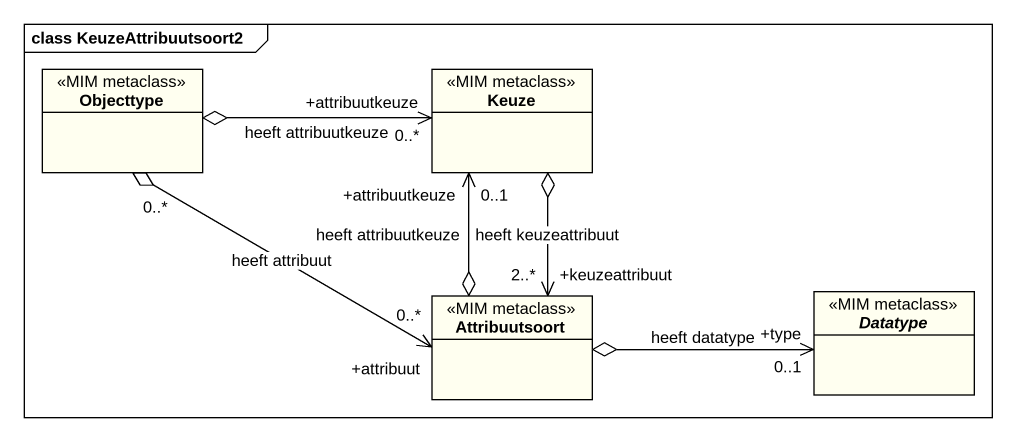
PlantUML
@startuml
mainframe class KeuzeAttribuutsoort2
hide circle
hide empty members
class Objecttype <<MIM metaclass>> #FFFFF0
class Keuze <<MIM metaclass>> #FFFFF0
class Attribuutsoort <<MIM metaclass>> #FFFFF0
abstract class Datatype <<MIM metaclass>> #FFFFF0
Keuze "+attribuutkeuze\n0..*" <-left-o Objecttype : heeft attribuutkeuze
Attribuutsoort "+attribuut\n0..*" <-left-o "0..*" Objecttype : heeft attribuut
Attribuutsoort "+keuzeattribuut\n2..*" <-up-o Keuze : heeft keuzeattribuut
Attribuutsoort o-up-> "+attribuutkeuze\n0..1" Keuze : heeft attribuutkeuze
Attribuutsoort o-right-> "+type\n0..1" Datatype : heeft datatype
@enduml
